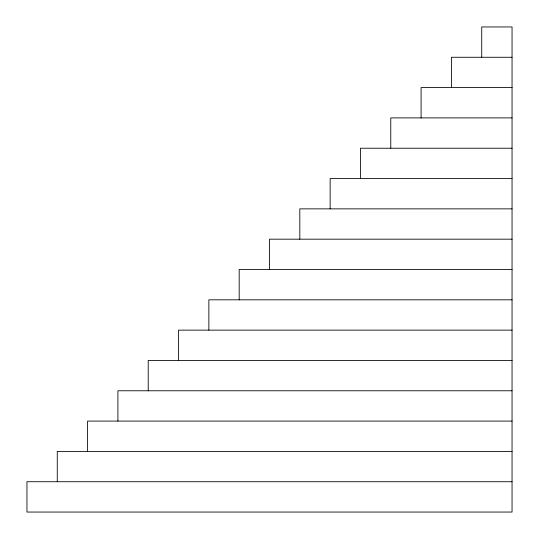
<?xml version="1.0" encoding="UTF-8"?>
<svg xmlns="http://www.w3.org/2000/svg" width="539" height="539" viewBox="0 0 539 539"><rect width="100%" height="100%" fill="white"/><g stroke="black" fill="none" stroke-linecap="round" stroke-linejoin="round"><path stroke-width="0.81" d="M512.05 57.269L451.412 57.269L451.412 87.587M512.05 87.587L421.094 87.587L421.094 117.906M512.05 117.906L390.775 117.906L390.775 148.225M512.05 148.225L360.456 148.225L360.456 178.544M512.05 178.544L330.137 178.544L330.137 208.862M512.05 208.862L299.819 208.862L299.819 239.181M512.05 239.181L269.5 239.181L269.5 269.5M512.05 269.5L239.181 269.5L239.181 299.819M512.05 299.819L208.862 299.819L208.862 330.137M512.05 330.137L178.544 330.137L178.544 360.456M512.05 360.456L148.225 360.456L148.225 390.775M512.05 390.775L117.906 390.775L117.906 421.094M512.05 421.094L87.587 421.094L87.587 451.412M512.05 451.412L57.269 451.412L57.269 481.731M512.05 481.731L26.95 481.731L26.95 512.05L512.05 512.05L512.05 26.95L481.731 26.95L481.731 57.269"/></g></svg>
